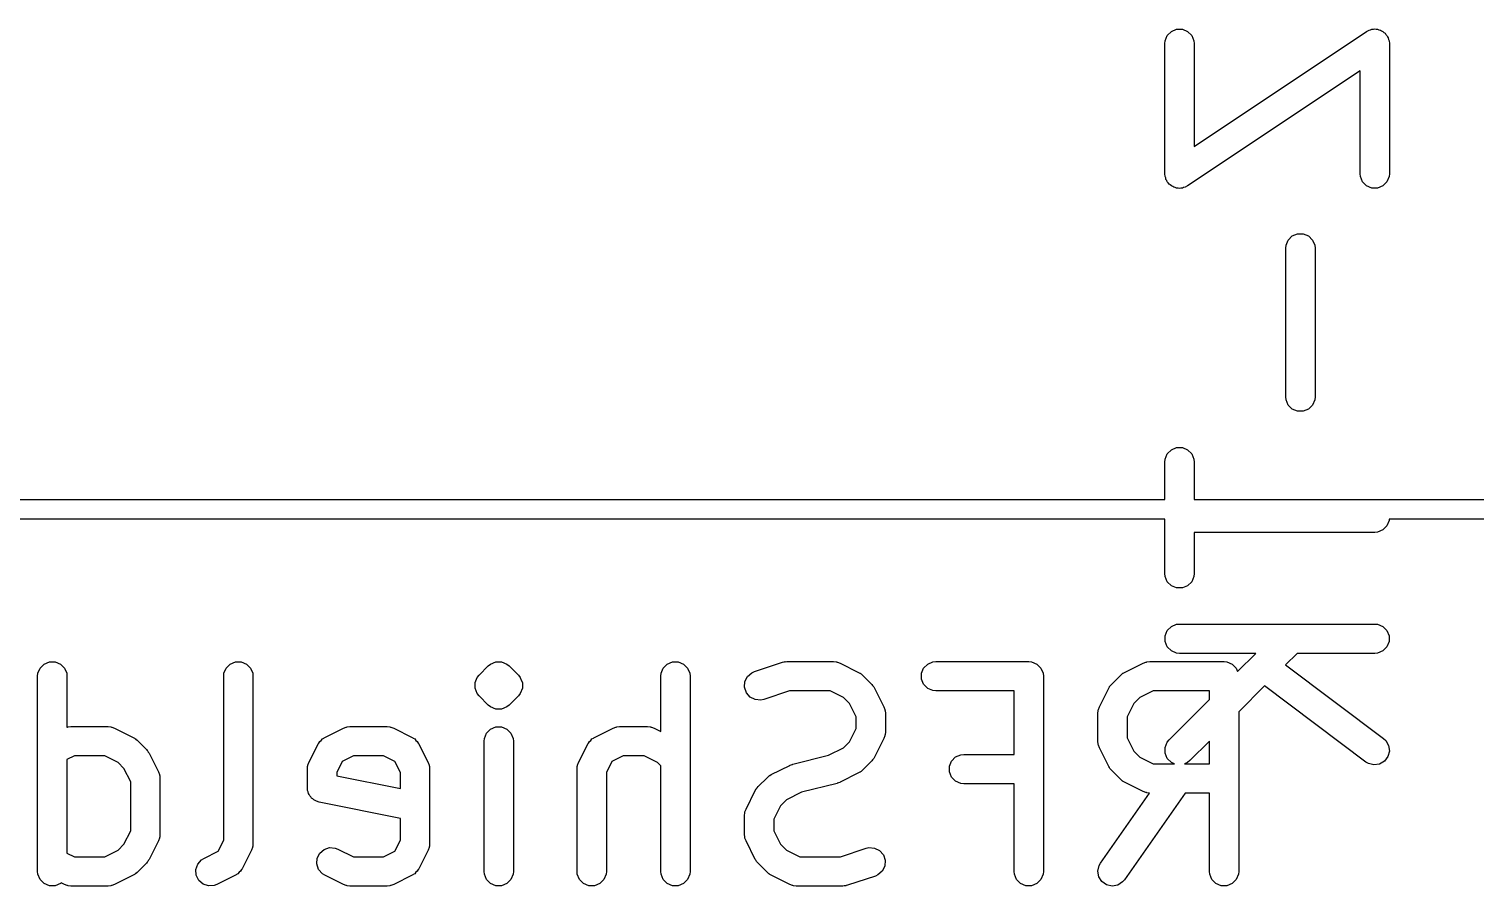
# Model space of a CAD drawing. Header units: inches. Extents: x -1.72 to 1.71, y -2.13 to 2.13.
# Drawn here: x -0.8171 to -0.5255, y 0.6563 to 0.8291 of the extents above; entities that cross this region are included whole.
import ezdxf

# ---------------------------------------------------------------- set-up
doc = ezdxf.new("R2010")
doc.units = ezdxf.units.IN
doc.header["$MEASUREMENT"] = 0
doc.layers.add('BLACK', color=250, linetype='CONTINUOUS')

msp = doc.modelspace()

# ---------------------------------------------------------------- linework, layer by layer
at = {"layer": 'BLACK', "linetype": 'CONTINUOUS'}
for p, q in [((-0.58756, 0.82781), (-0.58675, 0.82862)), ((-0.58675, 0.82862), (-0.58569, 0.82906)), ((-0.58569, 0.82906), (-0.58453, 0.82906)), ((-0.58453, 0.82906), (-0.58347, 0.82862)), ((-0.58347, 0.82862), (-0.58265, 0.82781)), ((-0.58216, 0.80544), (-0.54738, 0.82862)), ((-0.54738, 0.82862), (-0.54687, 0.8289)), ((-0.54687, 0.8289), (-0.54658, 0.82895)), ((-0.54658, 0.82895), (-0.54632, 0.82906)), ((-0.54632, 0.82906), (-0.54602, 0.82906)), ((-0.54602, 0.82906), (-0.54574, 0.82912)), ((-0.54574, 0.82912), (-0.54545, 0.82906)), ((-0.54545, 0.82906), (-0.54516, 0.82906)), ((-0.54516, 0.82906), (-0.54489, 0.82895)), ((-0.54489, 0.82895), (-0.54461, 0.82889)), ((-0.54461, 0.82889), (-0.54437, 0.82873)), ((-0.54437, 0.82873), (-0.5441, 0.82862)), ((-0.5441, 0.82862), (-0.54389, 0.82842)), ((-0.54389, 0.82842), (-0.54365, 0.82825)), ((-0.54365, 0.82825), (-0.54349, 0.82801)), ((-0.54349, 0.82801), (-0.54328, 0.82781)), ((-0.58806, 0.82617), (-0.58801, 0.82674)), ((-0.58806, 0.79992), (-0.58806, 0.82617)), ((-0.58801, 0.82674), (-0.58756, 0.82781)), ((-0.58265, 0.82781), (-0.58221, 0.82674)), ((-0.58221, 0.82674), (-0.58216, 0.82617)), ((-0.58216, 0.82617), (-0.58216, 0.80544)), ((-0.54328, 0.82781), (-0.54317, 0.82754)), ((-0.54317, 0.82754), (-0.54301, 0.82729)), ((-0.54301, 0.82729), (-0.54295, 0.82701)), ((-0.54295, 0.82701), (-0.54284, 0.82674)), ((-0.54284, 0.82674), (-0.54279, 0.82617)), ((-0.54279, 0.82617), (-0.54279, 0.79992)), ((-0.54869, 0.82065), (-0.58347, 0.79746)), ((-0.54869, 0.79992), (-0.54869, 0.82065)), ((-0.58801, 0.79934), (-0.58806, 0.79992)), ((-0.58789, 0.79908), (-0.58801, 0.79934)), ((-0.58784, 0.79879), (-0.58789, 0.79908)), ((-0.54864, 0.79934), (-0.54869, 0.79992)), ((-0.54819, 0.79828), (-0.54864, 0.79934)), ((-0.54284, 0.79934), (-0.54328, 0.79828)), ((-0.54279, 0.79992), (-0.54284, 0.79934)), ((-0.58768, 0.79855), (-0.58784, 0.79879)), ((-0.58756, 0.79828), (-0.58768, 0.79855)), ((-0.58736, 0.79808), (-0.58756, 0.79828)), ((-0.5872, 0.79784), (-0.58736, 0.79808)), ((-0.58696, 0.79767), (-0.5872, 0.79784)), ((-0.58675, 0.79747), (-0.58696, 0.79767)), ((-0.58648, 0.79736), (-0.58675, 0.79747)), ((-0.58624, 0.79719), (-0.58648, 0.79736)), ((-0.58596, 0.79714), (-0.58624, 0.79719)), ((-0.58569, 0.79702), (-0.58596, 0.79714)), ((-0.5854, 0.79702), (-0.58569, 0.79702)), ((-0.58511, 0.79697), (-0.5854, 0.79702)), ((-0.58483, 0.79702), (-0.58511, 0.79697)), ((-0.58453, 0.79702), (-0.58483, 0.79702)), ((-0.58427, 0.79714), (-0.58453, 0.79702)), ((-0.58398, 0.79719), (-0.58427, 0.79714)), ((-0.58347, 0.79746), (-0.58398, 0.79719)), ((-0.54738, 0.79747), (-0.54819, 0.79828)), ((-0.54632, 0.79702), (-0.54738, 0.79747)), ((-0.54516, 0.79702), (-0.54632, 0.79702)), ((-0.5441, 0.79747), (-0.54516, 0.79702)), ((-0.54328, 0.79828), (-0.5441, 0.79747)), ((-0.56319, 0.78656), (-0.56238, 0.78738)), ((-0.56238, 0.78738), (-0.56131, 0.78782)), ((-0.56131, 0.78782), (-0.56016, 0.78782)), ((-0.56016, 0.78782), (-0.5591, 0.78738)), ((-0.5591, 0.78738), (-0.55828, 0.78656)), ((-0.56369, 0.78492), (-0.56363, 0.7855)), ((-0.56369, 0.75493), (-0.56369, 0.78492)), ((-0.56363, 0.7855), (-0.56319, 0.78656)), ((-0.55828, 0.78656), (-0.55784, 0.7855)), ((-0.55784, 0.7855), (-0.55778, 0.78492)), ((-0.55778, 0.78492), (-0.55778, 0.75493)), ((-0.56363, 0.75435), (-0.56369, 0.75493)), ((-0.56319, 0.75329), (-0.56363, 0.75435)), ((-0.56238, 0.75247), (-0.56319, 0.75329)), ((-0.56131, 0.75203), (-0.56238, 0.75247)), ((-0.5591, 0.75247), (-0.56016, 0.75203)), ((-0.55828, 0.75329), (-0.5591, 0.75247)), ((-0.55784, 0.75435), (-0.55828, 0.75329)), ((-0.55778, 0.75493), (-0.55784, 0.75435)), ((-0.56016, 0.75203), (-0.56131, 0.75203)), ((-0.58801, 0.74238), (-0.58756, 0.74344)), ((-0.58756, 0.74344), (-0.58675, 0.74426)), ((-0.58675, 0.74426), (-0.58569, 0.7447)), ((-0.58569, 0.7447), (-0.58453, 0.7447)), ((-0.58453, 0.7447), (-0.58347, 0.74426)), ((-0.58347, 0.74426), (-0.58265, 0.74344)), ((-0.58265, 0.74344), (-0.58221, 0.74238)), ((-0.58806, 0.7418), (-0.58801, 0.74238)), ((-0.58806, 0.73425), (-0.58806, 0.7418)), ((-0.58221, 0.74238), (-0.58216, 0.7418)), ((-0.58216, 0.7418), (-0.58216, 0.73425)), ((-1.48622, 0.73425), (-0.58806, 0.73425)), ((-0.58216, 0.73425), (-0.23031, 0.73425)), ((-0.58806, 0.73031), (-1.48819, 0.73031)), ((-0.58806, 0.71931), (-0.58806, 0.73031)), ((-0.54328, 0.72891), (-0.5441, 0.7281)), ((-0.54284, 0.72998), (-0.54328, 0.72891)), ((-0.22835, 0.73031), (-0.54284, 0.73031)), ((-0.54284, 0.73031), (-0.54284, 0.72998)), ((-0.54574, 0.7276), (-0.58216, 0.7276)), ((-0.58216, 0.7276), (-0.58216, 0.71931)), ((-0.54516, 0.72766), (-0.54574, 0.7276)), ((-0.5441, 0.7281), (-0.54516, 0.72766)), ((-0.58801, 0.71873), (-0.58806, 0.71931)), ((-0.58756, 0.71767), (-0.58801, 0.71873)), ((-0.58675, 0.71685), (-0.58756, 0.71767)), ((-0.58265, 0.71767), (-0.58347, 0.71685)), ((-0.58221, 0.71873), (-0.58265, 0.71767)), ((-0.58216, 0.71931), (-0.58221, 0.71873)), ((-0.58569, 0.71641), (-0.58675, 0.71685)), ((-0.58453, 0.71641), (-0.58569, 0.71641)), ((-0.58347, 0.71685), (-0.58453, 0.71641)), ((-0.58756, 0.70782), (-0.58675, 0.70864)), ((-0.58675, 0.70864), (-0.58569, 0.70908)), ((-0.58569, 0.70908), (-0.58511, 0.70914)), ((-0.58511, 0.70914), (-0.54574, 0.70914)), ((-0.54574, 0.70914), (-0.54516, 0.70908)), ((-0.54516, 0.70908), (-0.5441, 0.70864)), ((-0.5441, 0.70864), (-0.54328, 0.70782)), ((-0.58801, 0.70676), (-0.58756, 0.70782)), ((-0.58801, 0.70561), (-0.58801, 0.70676)), ((-0.58756, 0.70454), (-0.58801, 0.70561)), ((-0.54328, 0.70782), (-0.54284, 0.70676)), ((-0.54284, 0.70561), (-0.54328, 0.70454)), ((-0.54284, 0.70676), (-0.54284, 0.70561)), ((-0.58675, 0.70373), (-0.58756, 0.70454)), ((-0.58569, 0.70329), (-0.58675, 0.70373)), ((-0.58511, 0.70323), (-0.58569, 0.70329)), ((-0.56974, 0.70323), (-0.58511, 0.70323)), ((-0.57338, 0.69959), (-0.56974, 0.70323)), ((-0.56139, 0.70323), (-0.56374, 0.70088)), ((-0.54574, 0.70323), (-0.56139, 0.70323)), ((-0.54516, 0.70329), (-0.54574, 0.70323)), ((-0.5441, 0.70373), (-0.54516, 0.70329)), ((-0.54328, 0.70454), (-0.5441, 0.70373)), ((-0.81523, 0.69921), (-0.81479, 0.70027)), ((-0.81479, 0.70027), (-0.81398, 0.70108)), ((-0.81398, 0.70108), (-0.81291, 0.70153)), ((-0.81291, 0.70153), (-0.81176, 0.70153)), ((-0.81176, 0.70153), (-0.8107, 0.70108)), ((-0.8107, 0.70108), (-0.80988, 0.70027)), ((-0.80988, 0.70027), (-0.80944, 0.69921)), ((-0.77774, 0.69921), (-0.7773, 0.70027)), ((-0.7773, 0.70027), (-0.77648, 0.70108)), ((-0.77648, 0.70108), (-0.77542, 0.70153)), ((-0.77542, 0.70153), (-0.77426, 0.70153)), ((-0.77426, 0.70153), (-0.7732, 0.70108)), ((-0.7732, 0.70108), (-0.77239, 0.70027)), ((-0.77239, 0.70027), (-0.77194, 0.69921)), ((-0.72631, 0.69884), (-0.72444, 0.70072)), ((-0.72444, 0.70072), (-0.72399, 0.70108)), ((-0.72399, 0.70108), (-0.72292, 0.70153)), ((-0.72292, 0.70153), (-0.72177, 0.70153)), ((-0.72177, 0.70153), (-0.72177, 0.70153)), ((-0.72177, 0.70153), (-0.72071, 0.70108)), ((-0.72071, 0.70108), (-0.72026, 0.70072)), ((-0.72026, 0.70072), (-0.71838, 0.69884)), ((-0.68962, 0.69921), (-0.68918, 0.70027)), ((-0.68918, 0.70027), (-0.68837, 0.70108)), ((-0.68837, 0.70108), (-0.6873, 0.70153)), ((-0.6873, 0.70153), (-0.68615, 0.70153)), ((-0.68615, 0.70153), (-0.68509, 0.70108)), ((-0.68509, 0.70108), (-0.68427, 0.70027)), ((-0.68427, 0.70027), (-0.68383, 0.69921)), ((-0.67079, 0.69956), (-0.66516, 0.70143)), ((-0.66516, 0.70143), (-0.66488, 0.7015)), ((-0.66488, 0.7015), (-0.66481, 0.70153)), ((-0.66481, 0.70153), (-0.6647, 0.70154)), ((-0.6647, 0.70154), (-0.6646, 0.70156)), ((-0.6646, 0.70156), (-0.66452, 0.70155)), ((-0.66452, 0.70155), (-0.66423, 0.70158)), ((-0.66423, 0.70158), (-0.65486, 0.70158)), ((-0.65486, 0.70158), (-0.65428, 0.70153)), ((-0.65428, 0.70153), (-0.65418, 0.70148)), ((-0.65418, 0.70148), (-0.65408, 0.70148)), ((-0.65408, 0.70148), (-0.65354, 0.70127)), ((-0.65354, 0.70127), (-0.64979, 0.6994)), ((-0.63713, 0.69921), (-0.63669, 0.70027)), ((-0.63669, 0.70027), (-0.63587, 0.70108)), ((-0.63587, 0.70108), (-0.63481, 0.70153)), ((-0.63481, 0.70153), (-0.63423, 0.70158)), ((-0.63423, 0.70158), (-0.61549, 0.70158)), ((-0.61549, 0.70158), (-0.61491, 0.70153)), ((-0.61491, 0.70153), (-0.61385, 0.70108)), ((-0.61385, 0.70108), (-0.61303, 0.70027)), ((-0.61303, 0.70027), (-0.61259, 0.69921)), ((-0.59618, 0.6994), (-0.59243, 0.70127)), ((-0.59243, 0.70127), (-0.59189, 0.70148)), ((-0.59189, 0.70148), (-0.59179, 0.70148)), ((-0.59179, 0.70148), (-0.59169, 0.70153)), ((-0.59169, 0.70153), (-0.59111, 0.70158)), ((-0.59111, 0.70158), (-0.57612, 0.70158)), ((-0.57612, 0.70158), (-0.57554, 0.70153)), ((-0.57554, 0.70153), (-0.57448, 0.70108)), ((-0.57448, 0.70108), (-0.57366, 0.70027)), ((-0.57366, 0.70027), (-0.57338, 0.69959)), ((-0.56374, 0.70088), (-0.54397, 0.68605)), ((-0.81529, 0.69863), (-0.81523, 0.69921)), ((-0.81529, 0.65926), (-0.81529, 0.69863)), ((-0.80944, 0.69921), (-0.80938, 0.69863)), ((-0.80938, 0.69863), (-0.80938, 0.68835)), ((-0.77779, 0.69863), (-0.77774, 0.69921)), ((-0.77779, 0.66558), (-0.77779, 0.69863)), ((-0.77194, 0.69921), (-0.77189, 0.69863)), ((-0.77189, 0.69863), (-0.77189, 0.66488)), ((-0.72712, 0.69733), (-0.72668, 0.69839)), ((-0.72712, 0.69618), (-0.72712, 0.69733)), ((-0.72668, 0.69839), (-0.72631, 0.69884)), ((-0.71838, 0.69884), (-0.71802, 0.69839)), ((-0.71802, 0.69839), (-0.71779, 0.69785)), ((-0.71779, 0.69785), (-0.71758, 0.69733)), ((-0.71758, 0.69733), (-0.71758, 0.69618)), ((-0.68968, 0.69863), (-0.68962, 0.69921)), ((-0.68968, 0.68747), (-0.68968, 0.69863)), ((-0.68383, 0.69921), (-0.68377, 0.69863)), ((-0.68377, 0.69863), (-0.68377, 0.65926)), ((-0.67278, 0.69639), (-0.6727, 0.69753)), ((-0.6727, 0.69753), (-0.67219, 0.69856)), ((-0.67219, 0.69856), (-0.67132, 0.69932)), ((-0.67132, 0.69932), (-0.67079, 0.69956)), ((-0.64979, 0.6994), (-0.64954, 0.69924)), ((-0.64954, 0.69924), (-0.64947, 0.69921)), ((-0.64947, 0.69921), (-0.64938, 0.69914)), ((-0.64938, 0.69914), (-0.6493, 0.69909)), ((-0.6493, 0.69909), (-0.64924, 0.69903)), ((-0.64924, 0.69903), (-0.64902, 0.69884)), ((-0.64902, 0.69884), (-0.64714, 0.69697)), ((-0.64714, 0.69697), (-0.64696, 0.69674)), ((-0.63713, 0.69805), (-0.63713, 0.69921)), ((-0.63669, 0.69699), (-0.63713, 0.69805)), ((-0.63587, 0.69617), (-0.63669, 0.69699)), ((-0.61259, 0.69921), (-0.61253, 0.69863)), ((-0.61253, 0.69863), (-0.61253, 0.65926)), ((-0.59901, 0.69674), (-0.59883, 0.69697)), ((-0.59883, 0.69697), (-0.59695, 0.69884)), ((-0.59695, 0.69884), (-0.59672, 0.69903)), ((-0.59672, 0.69903), (-0.59667, 0.69909)), ((-0.59667, 0.69909), (-0.59658, 0.69914)), ((-0.59658, 0.69914), (-0.5965, 0.69921)), ((-0.5965, 0.69921), (-0.59643, 0.69924)), ((-0.59643, 0.69924), (-0.59618, 0.6994)), ((-0.72668, 0.69511), (-0.72712, 0.69618)), ((-0.72631, 0.69467), (-0.72668, 0.69511)), ((-0.72444, 0.69279), (-0.72631, 0.69467)), ((-0.71838, 0.69467), (-0.72026, 0.69279)), ((-0.71802, 0.69511), (-0.71838, 0.69467)), ((-0.71758, 0.69618), (-0.71802, 0.69511)), ((-0.67242, 0.69529), (-0.67278, 0.69639)), ((-0.67166, 0.69442), (-0.67242, 0.69529)), ((-0.67063, 0.69391), (-0.67166, 0.69442)), ((-0.66948, 0.69382), (-0.67063, 0.69391)), ((-0.66892, 0.69395), (-0.66948, 0.69382)), ((-0.66375, 0.69568), (-0.66892, 0.69395)), ((-0.65555, 0.69568), (-0.66375, 0.69568)), ((-0.65286, 0.69433), (-0.65555, 0.69568)), ((-0.65166, 0.69313), (-0.65286, 0.69433)), ((-0.64696, 0.69674), (-0.6469, 0.69669)), ((-0.6469, 0.69669), (-0.64684, 0.6966)), ((-0.64684, 0.6966), (-0.64678, 0.69652)), ((-0.64678, 0.69652), (-0.64675, 0.69645)), ((-0.64675, 0.69645), (-0.64659, 0.6962)), ((-0.64659, 0.6962), (-0.64472, 0.69245)), ((-0.63481, 0.69573), (-0.63587, 0.69617)), ((-0.63423, 0.69568), (-0.63481, 0.69573)), ((-0.61844, 0.69568), (-0.63423, 0.69568)), ((-0.61844, 0.68283), (-0.61844, 0.69568)), ((-0.60125, 0.69245), (-0.59938, 0.6962)), ((-0.59938, 0.6962), (-0.59922, 0.69645)), ((-0.59922, 0.69645), (-0.59919, 0.69652)), ((-0.59919, 0.69652), (-0.59913, 0.6966)), ((-0.59913, 0.6966), (-0.59907, 0.69669)), ((-0.59907, 0.69669), (-0.59901, 0.69674)), ((-0.59311, 0.69433), (-0.59431, 0.69313)), ((-0.59042, 0.69568), (-0.59311, 0.69433)), ((-0.57907, 0.69568), (-0.59042, 0.69568)), ((-0.5872, 0.68577), (-0.57907, 0.6939)), ((-0.57907, 0.6939), (-0.57907, 0.69568)), ((-0.56796, 0.69666), (-0.57316, 0.69146)), ((-0.54751, 0.68132), (-0.56796, 0.69666)), ((-0.72399, 0.69242), (-0.72444, 0.69279)), ((-0.72292, 0.69198), (-0.72399, 0.69242)), ((-0.72177, 0.69198), (-0.72292, 0.69198)), ((-0.72292, 0.69198), (-0.72292, 0.69198)), ((-0.72071, 0.69242), (-0.72177, 0.69198)), ((-0.72177, 0.69198), (-0.72177, 0.69198)), ((-0.72026, 0.69279), (-0.72071, 0.69242)), ((-0.65031, 0.69043), (-0.65166, 0.69313)), ((-0.64472, 0.69245), (-0.64451, 0.69191)), ((-0.64451, 0.69191), (-0.6445, 0.6918)), ((-0.6445, 0.6918), (-0.64446, 0.69171)), ((-0.64446, 0.69171), (-0.6444, 0.69113)), ((-0.6444, 0.69113), (-0.6444, 0.68738)), ((-0.60157, 0.69113), (-0.60151, 0.69171)), ((-0.60157, 0.68551), (-0.60157, 0.69113)), ((-0.60151, 0.69171), (-0.60147, 0.6918)), ((-0.60147, 0.6918), (-0.60146, 0.69191)), ((-0.60146, 0.69191), (-0.60125, 0.69245)), ((-0.59431, 0.69313), (-0.59566, 0.69043)), ((-0.57316, 0.69146), (-0.57316, 0.65926)), ((-0.80938, 0.68835), (-0.80937, 0.68835)), ((-0.80937, 0.68835), (-0.80926, 0.68836)), ((-0.80926, 0.68836), (-0.80916, 0.6884)), ((-0.80916, 0.6884), (-0.80859, 0.68846)), ((-0.80859, 0.68846), (-0.80109, 0.68846)), ((-0.80109, 0.68846), (-0.80051, 0.6884)), ((-0.80051, 0.6884), (-0.80041, 0.68836)), ((-0.80041, 0.68836), (-0.80031, 0.68835)), ((-0.80031, 0.68835), (-0.79977, 0.68815)), ((-0.79977, 0.68815), (-0.79602, 0.68627)), ((-0.75741, 0.68627), (-0.75366, 0.68815)), ((-0.75366, 0.68815), (-0.75312, 0.68835)), ((-0.75312, 0.68835), (-0.75302, 0.68836)), ((-0.75302, 0.68836), (-0.75292, 0.6884)), ((-0.75292, 0.6884), (-0.75234, 0.68846)), ((-0.75234, 0.68846), (-0.74484, 0.68846)), ((-0.74484, 0.68846), (-0.74427, 0.6884)), ((-0.74427, 0.6884), (-0.74417, 0.68836)), ((-0.74417, 0.68836), (-0.74406, 0.68835)), ((-0.74406, 0.68835), (-0.74352, 0.68815)), ((-0.74352, 0.68815), (-0.73977, 0.68627)), ((-0.72399, 0.68796), (-0.72292, 0.6884)), ((-0.72292, 0.6884), (-0.72177, 0.6884)), ((-0.72177, 0.6884), (-0.72071, 0.68796)), ((-0.70305, 0.68627), (-0.6993, 0.68815)), ((-0.6993, 0.68815), (-0.69876, 0.68835)), ((-0.69876, 0.68835), (-0.69865, 0.68836)), ((-0.69865, 0.68836), (-0.69855, 0.6884)), ((-0.69855, 0.6884), (-0.69798, 0.68846)), ((-0.69798, 0.68846), (-0.69235, 0.68846)), ((-0.69235, 0.68846), (-0.69177, 0.6884)), ((-0.69177, 0.6884), (-0.69168, 0.68836)), ((-0.69168, 0.68836), (-0.69157, 0.68835)), ((-0.69157, 0.68835), (-0.69103, 0.68815)), ((-0.69103, 0.68815), (-0.68968, 0.68747)), ((-0.65166, 0.68538), (-0.65031, 0.68808)), ((-0.65031, 0.68808), (-0.65031, 0.69043)), ((-0.59566, 0.69043), (-0.59566, 0.6862)), ((-0.79602, 0.68627), (-0.79577, 0.68612)), ((-0.79577, 0.68612), (-0.7957, 0.68609)), ((-0.7957, 0.68609), (-0.79562, 0.68602)), ((-0.79562, 0.68602), (-0.79553, 0.68596)), ((-0.79553, 0.68596), (-0.79548, 0.6859)), ((-0.79548, 0.6859), (-0.79525, 0.68572)), ((-0.79525, 0.68572), (-0.79338, 0.68384)), ((-0.75866, 0.68509), (-0.75861, 0.68515)), ((-0.75861, 0.68515), (-0.75843, 0.68544)), ((-0.75843, 0.68544), (-0.75815, 0.68568)), ((-0.75815, 0.68568), (-0.7579, 0.68596)), ((-0.7579, 0.68596), (-0.75761, 0.68615)), ((-0.75761, 0.68615), (-0.75756, 0.6862)), ((-0.75756, 0.6862), (-0.75751, 0.68621)), ((-0.75751, 0.68621), (-0.75741, 0.68627)), ((-0.73977, 0.68627), (-0.73968, 0.68621)), ((-0.73968, 0.68621), (-0.73963, 0.6862)), ((-0.73963, 0.6862), (-0.73958, 0.68615)), ((-0.73958, 0.68615), (-0.73928, 0.68596)), ((-0.73928, 0.68596), (-0.73904, 0.68568)), ((-0.73904, 0.68568), (-0.73876, 0.68544)), ((-0.73876, 0.68544), (-0.73858, 0.68515)), ((-0.73858, 0.68515), (-0.73853, 0.68509)), ((-0.7253, 0.68551), (-0.72524, 0.68608)), ((-0.7253, 0.65926), (-0.7253, 0.68551)), ((-0.72524, 0.68608), (-0.7248, 0.68715)), ((-0.7248, 0.68715), (-0.72399, 0.68796)), ((-0.72071, 0.68796), (-0.71989, 0.68715)), ((-0.71989, 0.68715), (-0.71945, 0.68608)), ((-0.71945, 0.68608), (-0.71939, 0.68551)), ((-0.71939, 0.68551), (-0.71939, 0.65926)), ((-0.70429, 0.68509), (-0.70424, 0.68515)), ((-0.70424, 0.68515), (-0.70406, 0.68544)), ((-0.70406, 0.68544), (-0.70378, 0.68568)), ((-0.70378, 0.68568), (-0.70354, 0.68596)), ((-0.70354, 0.68596), (-0.70324, 0.68615)), ((-0.70324, 0.68615), (-0.70319, 0.6862)), ((-0.70319, 0.6862), (-0.70314, 0.68621)), ((-0.70314, 0.68621), (-0.70305, 0.68627)), ((-0.65286, 0.68418), (-0.65166, 0.68538)), ((-0.64472, 0.68606), (-0.64659, 0.68231)), ((-0.64451, 0.6866), (-0.64472, 0.68606)), ((-0.6445, 0.68671), (-0.64451, 0.6866)), ((-0.64446, 0.6868), (-0.6445, 0.68671)), ((-0.6444, 0.68738), (-0.64446, 0.6868)), ((-0.60151, 0.68493), (-0.60157, 0.68551)), ((-0.59566, 0.6862), (-0.59431, 0.68351)), ((-0.58801, 0.68426), (-0.58756, 0.68533)), ((-0.58756, 0.68533), (-0.5872, 0.68577)), ((-0.57907, 0.68555), (-0.58302, 0.6816)), ((-0.57907, 0.68096), (-0.57907, 0.68555)), ((-0.54397, 0.68605), (-0.54354, 0.68566)), ((-0.54354, 0.68566), (-0.54295, 0.68467)), ((-0.80789, 0.68255), (-0.80938, 0.68181)), ((-0.80178, 0.68255), (-0.80789, 0.68255)), ((-0.79909, 0.6812), (-0.80178, 0.68255)), ((-0.79338, 0.68384), (-0.79319, 0.68362)), ((-0.79319, 0.68362), (-0.79313, 0.68357)), ((-0.79313, 0.68357), (-0.79307, 0.68348)), ((-0.79307, 0.68348), (-0.79301, 0.6834)), ((-0.79301, 0.6834), (-0.79298, 0.68332)), ((-0.79298, 0.68332), (-0.79282, 0.68308)), ((-0.79282, 0.68308), (-0.79095, 0.67933)), ((-0.76061, 0.6812), (-0.75873, 0.68495)), ((-0.75873, 0.68495), (-0.75867, 0.68505)), ((-0.75867, 0.68505), (-0.75866, 0.68509)), ((-0.75165, 0.68255), (-0.75389, 0.68143)), ((-0.74554, 0.68255), (-0.75165, 0.68255)), ((-0.7433, 0.68143), (-0.74554, 0.68255)), ((-0.73853, 0.68509), (-0.73851, 0.68505)), ((-0.73851, 0.68505), (-0.73845, 0.68495)), ((-0.73845, 0.68495), (-0.73658, 0.6812)), ((-0.70624, 0.6812), (-0.70437, 0.68495)), ((-0.70437, 0.68495), (-0.70431, 0.68505)), ((-0.70431, 0.68505), (-0.70429, 0.68509)), ((-0.69728, 0.68255), (-0.69952, 0.68143)), ((-0.69305, 0.68255), (-0.69728, 0.68255)), ((-0.69035, 0.6812), (-0.69305, 0.68255)), ((-0.66307, 0.68087), (-0.65589, 0.68267)), ((-0.65589, 0.68267), (-0.65286, 0.68418)), ((-0.64659, 0.68231), (-0.64675, 0.68206)), ((-0.63106, 0.68152), (-0.63025, 0.68234)), ((-0.63025, 0.68234), (-0.62918, 0.68278)), ((-0.62918, 0.68278), (-0.62861, 0.68283)), ((-0.62861, 0.68283), (-0.61844, 0.68283)), ((-0.60147, 0.68483), (-0.60151, 0.68493)), ((-0.60146, 0.68473), (-0.60147, 0.68483)), ((-0.60125, 0.68419), (-0.60146, 0.68473)), ((-0.59938, 0.68044), (-0.60125, 0.68419)), ((-0.59431, 0.68351), (-0.59311, 0.68231)), ((-0.59311, 0.68231), (-0.59042, 0.68096)), ((-0.58801, 0.68311), (-0.58801, 0.68426)), ((-0.58756, 0.68204), (-0.58801, 0.68311)), ((-0.54308, 0.68241), (-0.54377, 0.68149)), ((-0.54279, 0.68352), (-0.54308, 0.68241)), ((-0.54295, 0.68467), (-0.54279, 0.68352)), ((-0.80938, 0.68181), (-0.80938, 0.66296)), ((-0.79789, 0.68001), (-0.79909, 0.6812)), ((-0.79654, 0.67731), (-0.79789, 0.68001)), ((-0.79095, 0.67933), (-0.79074, 0.67879)), ((-0.76092, 0.67988), (-0.76086, 0.68046)), ((-0.76092, 0.67613), (-0.76092, 0.67988)), ((-0.76086, 0.68046), (-0.76082, 0.68056)), ((-0.76082, 0.68066), (-0.76061, 0.6812)), ((-0.76082, 0.68056), (-0.76082, 0.68066)), ((-0.75389, 0.68143), (-0.75501, 0.67918)), ((-0.74217, 0.67918), (-0.7433, 0.68143)), ((-0.73658, 0.6812), (-0.73637, 0.68066)), ((-0.73637, 0.68066), (-0.73636, 0.68056)), ((-0.73636, 0.68056), (-0.73632, 0.68046)), ((-0.73632, 0.68046), (-0.73627, 0.67988)), ((-0.73627, 0.67988), (-0.73627, 0.66488)), ((-0.70655, 0.67988), (-0.7065, 0.68046)), ((-0.70655, 0.65926), (-0.70655, 0.67988)), ((-0.7065, 0.68046), (-0.70645, 0.68056)), ((-0.70645, 0.68066), (-0.70624, 0.6812)), ((-0.70645, 0.68056), (-0.70645, 0.68066)), ((-0.69952, 0.68143), (-0.70065, 0.67918)), ((-0.68968, 0.68053), (-0.69035, 0.6812)), ((-0.68968, 0.65926), (-0.68968, 0.68053)), ((-0.66742, 0.67877), (-0.66368, 0.68065)), ((-0.66368, 0.68065), (-0.66363, 0.68066)), ((-0.66363, 0.68066), (-0.66362, 0.68068)), ((-0.66362, 0.68068), (-0.66337, 0.68076)), ((-0.66337, 0.68076), (-0.66313, 0.68085)), ((-0.66313, 0.68085), (-0.66311, 0.68086)), ((-0.66311, 0.68086), (-0.66307, 0.68087)), ((-0.64954, 0.67927), (-0.64979, 0.67912)), ((-0.64947, 0.6793), (-0.64954, 0.67927)), ((-0.64938, 0.67937), (-0.64947, 0.6793)), ((-0.6493, 0.67942), (-0.64938, 0.67937)), ((-0.64924, 0.67948), (-0.6493, 0.67942)), ((-0.64902, 0.67967), (-0.64924, 0.67948)), ((-0.64714, 0.68154), (-0.64902, 0.67967)), ((-0.64696, 0.68177), (-0.64714, 0.68154)), ((-0.6469, 0.68182), (-0.64696, 0.68177)), ((-0.64684, 0.68191), (-0.6469, 0.68182)), ((-0.64678, 0.68199), (-0.64684, 0.68191)), ((-0.64675, 0.68206), (-0.64678, 0.68199)), ((-0.6315, 0.68046), (-0.63106, 0.68152)), ((-0.6315, 0.67931), (-0.6315, 0.68046)), ((-0.63106, 0.67824), (-0.6315, 0.67931)), ((-0.59922, 0.68019), (-0.59938, 0.68044)), ((-0.59919, 0.68012), (-0.59922, 0.68019)), ((-0.59913, 0.68003), (-0.59919, 0.68012)), ((-0.59907, 0.67995), (-0.59913, 0.68003)), ((-0.59901, 0.67989), (-0.59907, 0.67995)), ((-0.59883, 0.67967), (-0.59901, 0.67989)), ((-0.59695, 0.67779), (-0.59883, 0.67967)), ((-0.59042, 0.68096), (-0.5861, 0.68096)), ((-0.58675, 0.68123), (-0.58756, 0.68204)), ((-0.5861, 0.68096), (-0.58675, 0.68123)), ((-0.58347, 0.68123), (-0.58412, 0.68096)), ((-0.58412, 0.68096), (-0.57907, 0.68096)), ((-0.58302, 0.6816), (-0.58347, 0.68123)), ((-0.54702, 0.68102), (-0.54751, 0.68132)), ((-0.5459, 0.68074), (-0.54702, 0.68102)), ((-0.54476, 0.6809), (-0.5459, 0.68074)), ((-0.54377, 0.68149), (-0.54476, 0.6809)), ((-0.79654, 0.66746), (-0.79654, 0.67731)), ((-0.79074, 0.67879), (-0.79073, 0.67868)), ((-0.79073, 0.67868), (-0.79069, 0.67858)), ((-0.79069, 0.67858), (-0.79064, 0.67801)), ((-0.79064, 0.67801), (-0.79064, 0.66676)), ((-0.75501, 0.67918), (-0.75501, 0.67855)), ((-0.75501, 0.67855), (-0.74217, 0.67598)), ((-0.74217, 0.67598), (-0.74217, 0.67918)), ((-0.70065, 0.67918), (-0.70065, 0.65926)), ((-0.67007, 0.67635), (-0.66819, 0.67822)), ((-0.66819, 0.67822), (-0.66797, 0.67841)), ((-0.66797, 0.67841), (-0.66791, 0.67846)), ((-0.66791, 0.67846), (-0.66783, 0.67852)), ((-0.66783, 0.67852), (-0.66774, 0.67859)), ((-0.66774, 0.67859), (-0.66767, 0.67862)), ((-0.66767, 0.67862), (-0.66742, 0.67877)), ((-0.65414, 0.67702), (-0.66132, 0.67522)), ((-0.6541, 0.67703), (-0.65414, 0.67702)), ((-0.65408, 0.67703), (-0.6541, 0.67703)), ((-0.65384, 0.67713), (-0.65408, 0.67703)), ((-0.65359, 0.67721), (-0.65384, 0.67713)), ((-0.65358, 0.67722), (-0.65359, 0.67721)), ((-0.65354, 0.67724), (-0.65358, 0.67722)), ((-0.64979, 0.67912), (-0.65354, 0.67724)), ((-0.63025, 0.67743), (-0.63106, 0.67824)), ((-0.62918, 0.67699), (-0.63025, 0.67743)), ((-0.62861, 0.67693), (-0.62918, 0.67699)), ((-0.61844, 0.67693), (-0.62861, 0.67693)), ((-0.61844, 0.65926), (-0.61844, 0.67693)), ((-0.59672, 0.67761), (-0.59695, 0.67779)), ((-0.59667, 0.67755), (-0.59672, 0.67761)), ((-0.59658, 0.67749), (-0.59667, 0.67755)), ((-0.5965, 0.67743), (-0.59658, 0.67749)), ((-0.59643, 0.6774), (-0.5965, 0.67743)), ((-0.59618, 0.67724), (-0.59643, 0.6774)), ((-0.59243, 0.67537), (-0.59618, 0.67724)), ((-0.76086, 0.67556), (-0.76092, 0.67613)), ((-0.76075, 0.67529), (-0.76086, 0.67556)), ((-0.7607, 0.675), (-0.76075, 0.67529)), ((-0.76053, 0.67476), (-0.7607, 0.675)), ((-0.76042, 0.67449), (-0.76053, 0.67476)), ((-0.76022, 0.67429), (-0.76042, 0.67449)), ((-0.76006, 0.67405), (-0.76022, 0.67429)), ((-0.75981, 0.67388), (-0.76006, 0.67405)), ((-0.75961, 0.67368), (-0.75981, 0.67388)), ((-0.75934, 0.67357), (-0.75961, 0.67368)), ((-0.7591, 0.67341), (-0.75934, 0.67357)), ((-0.67249, 0.67183), (-0.67062, 0.67558)), ((-0.67062, 0.67558), (-0.67046, 0.67583)), ((-0.67046, 0.67583), (-0.67043, 0.6759)), ((-0.67043, 0.6759), (-0.67037, 0.67598)), ((-0.67037, 0.67598), (-0.67031, 0.67607)), ((-0.67031, 0.67607), (-0.67025, 0.67612)), ((-0.67025, 0.67612), (-0.67007, 0.67635)), ((-0.66436, 0.67371), (-0.66555, 0.67251)), ((-0.66132, 0.67522), (-0.66436, 0.67371)), ((-0.60103, 0.66095), (-0.59116, 0.67506)), ((-0.58395, 0.67505), (-0.59619, 0.65757)), ((-0.59189, 0.67516), (-0.59243, 0.67537)), ((-0.59179, 0.67515), (-0.59189, 0.67516)), ((-0.59169, 0.67511), (-0.59179, 0.67515)), ((-0.59116, 0.67506), (-0.59169, 0.67511)), ((-0.57907, 0.67505), (-0.58395, 0.67505)), ((-0.57907, 0.65926), (-0.57907, 0.67505)), ((-0.75855, 0.67324), (-0.7591, 0.67341)), ((-0.74217, 0.66996), (-0.75855, 0.67324)), ((-0.67281, 0.67051), (-0.67275, 0.67108)), ((-0.67275, 0.67108), (-0.67271, 0.67118)), ((-0.67271, 0.67118), (-0.6727, 0.67129)), ((-0.6727, 0.67129), (-0.67249, 0.67183)), ((-0.66555, 0.67251), (-0.6669, 0.66981)), ((-0.74217, 0.66558), (-0.74217, 0.66996)), ((-0.67281, 0.66676), (-0.67281, 0.67051)), ((-0.6669, 0.66981), (-0.6669, 0.66746)), ((-0.79909, 0.66356), (-0.79789, 0.66476)), ((-0.79789, 0.66476), (-0.79654, 0.66746)), ((-0.79095, 0.66544), (-0.79282, 0.66169)), ((-0.79074, 0.66598), (-0.79095, 0.66544)), ((-0.79073, 0.66608), (-0.79074, 0.66598)), ((-0.79069, 0.66618), (-0.79073, 0.66608)), ((-0.79064, 0.66676), (-0.79069, 0.66618)), ((-0.77892, 0.66333), (-0.77779, 0.66558)), ((-0.77189, 0.66488), (-0.77194, 0.66431)), ((-0.7433, 0.66333), (-0.74217, 0.66558)), ((-0.73627, 0.66488), (-0.73632, 0.66431)), ((-0.67275, 0.66618), (-0.67281, 0.66676)), ((-0.67271, 0.66608), (-0.67275, 0.66618)), ((-0.6727, 0.66598), (-0.67271, 0.66608)), ((-0.67249, 0.66544), (-0.6727, 0.66598)), ((-0.67062, 0.66169), (-0.67249, 0.66544)), ((-0.6669, 0.66746), (-0.66555, 0.66476)), ((-0.66555, 0.66476), (-0.66436, 0.66356)), ((-0.80938, 0.66296), (-0.80789, 0.66221)), ((-0.80789, 0.66221), (-0.80178, 0.66221)), ((-0.80178, 0.66221), (-0.79909, 0.66356)), ((-0.78228, 0.66159), (-0.78179, 0.6619)), ((-0.78179, 0.6619), (-0.77892, 0.66333)), ((-0.7722, 0.66356), (-0.77407, 0.65981)), ((-0.77199, 0.6641), (-0.7722, 0.66356)), ((-0.77194, 0.66431), (-0.77199, 0.66421)), ((-0.77199, 0.66421), (-0.77199, 0.6641)), ((-0.75902, 0.66076), (-0.75894, 0.66191)), ((-0.75894, 0.66191), (-0.75843, 0.66294)), ((-0.75843, 0.66294), (-0.75756, 0.6637)), ((-0.75756, 0.6637), (-0.75646, 0.66406)), ((-0.75646, 0.66406), (-0.75531, 0.66398)), ((-0.75531, 0.66398), (-0.75477, 0.66377)), ((-0.75477, 0.66377), (-0.75165, 0.66221)), ((-0.75165, 0.66221), (-0.74554, 0.66221)), ((-0.74554, 0.66221), (-0.7433, 0.66333)), ((-0.73658, 0.66356), (-0.73845, 0.65981)), ((-0.73637, 0.6641), (-0.73658, 0.66356)), ((-0.73636, 0.66421), (-0.73637, 0.6641)), ((-0.73632, 0.66431), (-0.73636, 0.66421)), ((-0.66436, 0.66356), (-0.66166, 0.66221)), ((-0.66166, 0.66221), (-0.65346, 0.66221)), ((-0.65346, 0.66221), (-0.64829, 0.66394)), ((-0.64829, 0.66394), (-0.64773, 0.66406)), ((-0.64773, 0.66406), (-0.64658, 0.66398)), ((-0.64658, 0.66398), (-0.64555, 0.66347)), ((-0.64555, 0.66347), (-0.64479, 0.6626)), ((-0.64479, 0.6626), (-0.64443, 0.6615)), ((-0.81523, 0.65868), (-0.81529, 0.65926)), ((-0.79525, 0.65905), (-0.79548, 0.65886)), ((-0.79338, 0.66092), (-0.79525, 0.65905)), ((-0.79319, 0.66115), (-0.79338, 0.66092)), ((-0.79313, 0.6612), (-0.79319, 0.66115)), ((-0.79307, 0.66129), (-0.79313, 0.6612)), ((-0.79301, 0.66137), (-0.79307, 0.66129)), ((-0.79298, 0.66144), (-0.79301, 0.66137)), ((-0.79282, 0.66169), (-0.79298, 0.66144)), ((-0.78339, 0.65963), (-0.78303, 0.66072)), ((-0.78331, 0.65848), (-0.78339, 0.65963)), ((-0.78303, 0.66072), (-0.78228, 0.66159)), ((-0.77466, 0.65908), (-0.77491, 0.6588)), ((-0.77438, 0.65932), (-0.77466, 0.65908)), ((-0.7742, 0.65962), (-0.77438, 0.65932)), ((-0.77415, 0.65967), (-0.7742, 0.65962)), ((-0.77414, 0.65972), (-0.77415, 0.65967)), ((-0.77407, 0.65981), (-0.77414, 0.65972)), ((-0.75866, 0.65967), (-0.75902, 0.66076)), ((-0.7579, 0.6588), (-0.75866, 0.65967)), ((-0.73904, 0.65908), (-0.73928, 0.6588)), ((-0.73876, 0.65932), (-0.73904, 0.65908)), ((-0.73858, 0.65962), (-0.73876, 0.65932)), ((-0.73853, 0.65967), (-0.73858, 0.65962)), ((-0.73851, 0.65972), (-0.73853, 0.65967)), ((-0.73845, 0.65981), (-0.73851, 0.65972)), ((-0.72524, 0.65868), (-0.7253, 0.65926)), ((-0.71939, 0.65926), (-0.71945, 0.65868)), ((-0.7065, 0.65868), (-0.70655, 0.65926)), ((-0.70065, 0.65926), (-0.7007, 0.65868)), ((-0.68962, 0.65868), (-0.68968, 0.65926)), ((-0.68377, 0.65926), (-0.68383, 0.65868)), ((-0.67046, 0.66144), (-0.67062, 0.66169)), ((-0.67043, 0.66137), (-0.67046, 0.66144)), ((-0.67037, 0.66129), (-0.67043, 0.66137)), ((-0.67031, 0.6612), (-0.67037, 0.66129)), ((-0.67025, 0.66115), (-0.67031, 0.6612)), ((-0.67007, 0.66092), (-0.67025, 0.66115)), ((-0.66819, 0.65905), (-0.67007, 0.66092)), ((-0.66797, 0.65886), (-0.66819, 0.65905)), ((-0.64502, 0.65932), (-0.64589, 0.65857)), ((-0.64451, 0.66035), (-0.64502, 0.65932)), ((-0.64443, 0.6615), (-0.64451, 0.66035)), ((-0.61838, 0.65868), (-0.61844, 0.65926)), ((-0.61253, 0.65926), (-0.61259, 0.65868)), ((-0.60156, 0.65932), (-0.60132, 0.66045)), ((-0.60136, 0.65819), (-0.60156, 0.65932)), ((-0.60132, 0.66045), (-0.60103, 0.66095)), ((-0.57901, 0.65868), (-0.57907, 0.65926)), ((-0.57316, 0.65926), (-0.57322, 0.65868)), ((-0.81479, 0.65762), (-0.81523, 0.65868)), ((-0.81398, 0.6568), (-0.81479, 0.65762)), ((-0.81291, 0.65636), (-0.81398, 0.6568)), ((-0.81176, 0.65636), (-0.81291, 0.65636)), ((-0.8107, 0.6568), (-0.81176, 0.65636)), ((-0.81056, 0.65694), (-0.8107, 0.6568)), ((-0.80991, 0.65662), (-0.81056, 0.65694)), ((-0.80937, 0.65641), (-0.80991, 0.65662)), ((-0.80926, 0.6564), (-0.80937, 0.65641)), ((-0.80916, 0.65636), (-0.80926, 0.6564)), ((-0.80859, 0.65631), (-0.80916, 0.65636)), ((-0.80109, 0.65631), (-0.80859, 0.65631)), ((-0.80051, 0.65636), (-0.80109, 0.65631)), ((-0.80041, 0.6564), (-0.80051, 0.65636)), ((-0.80031, 0.65641), (-0.80041, 0.6564)), ((-0.79977, 0.65662), (-0.80031, 0.65641)), ((-0.79602, 0.65849), (-0.79977, 0.65662)), ((-0.79577, 0.65865), (-0.79602, 0.65849)), ((-0.7957, 0.65868), (-0.79577, 0.65865)), ((-0.79562, 0.65875), (-0.7957, 0.65868)), ((-0.79553, 0.6588), (-0.79562, 0.65875)), ((-0.79548, 0.65886), (-0.79553, 0.6588)), ((-0.7828, 0.65745), (-0.78331, 0.65848)), ((-0.78193, 0.65669), (-0.7828, 0.65745)), ((-0.78083, 0.65633), (-0.78193, 0.65669)), ((-0.77969, 0.65641), (-0.78083, 0.65633)), ((-0.77914, 0.65662), (-0.77969, 0.65641)), ((-0.77539, 0.65849), (-0.77914, 0.65662)), ((-0.7753, 0.65855), (-0.77539, 0.65849)), ((-0.77525, 0.65857), (-0.7753, 0.65855)), ((-0.7752, 0.65862), (-0.77525, 0.65857)), ((-0.77491, 0.6588), (-0.7752, 0.65862)), ((-0.75741, 0.65849), (-0.7579, 0.6588)), ((-0.75366, 0.65662), (-0.75741, 0.65849)), ((-0.75312, 0.65641), (-0.75366, 0.65662)), ((-0.75302, 0.6564), (-0.75312, 0.65641)), ((-0.75292, 0.65636), (-0.75302, 0.6564)), ((-0.75234, 0.65631), (-0.75292, 0.65636)), ((-0.74484, 0.65631), (-0.75234, 0.65631)), ((-0.74427, 0.65636), (-0.74484, 0.65631)), ((-0.74417, 0.6564), (-0.74427, 0.65636)), ((-0.74406, 0.65641), (-0.74417, 0.6564)), ((-0.74352, 0.65662), (-0.74406, 0.65641)), ((-0.73977, 0.65849), (-0.74352, 0.65662)), ((-0.73968, 0.65855), (-0.73977, 0.65849)), ((-0.73963, 0.65857), (-0.73968, 0.65855)), ((-0.73958, 0.65862), (-0.73963, 0.65857)), ((-0.73928, 0.6588), (-0.73958, 0.65862)), ((-0.7248, 0.65762), (-0.72524, 0.65868)), ((-0.72399, 0.6568), (-0.7248, 0.65762)), ((-0.72292, 0.65636), (-0.72399, 0.6568)), ((-0.72177, 0.65636), (-0.72292, 0.65636)), ((-0.72071, 0.6568), (-0.72177, 0.65636)), ((-0.71989, 0.65762), (-0.72071, 0.6568)), ((-0.71945, 0.65868), (-0.71989, 0.65762)), ((-0.70605, 0.65762), (-0.7065, 0.65868)), ((-0.70524, 0.6568), (-0.70605, 0.65762)), ((-0.70418, 0.65636), (-0.70524, 0.6568)), ((-0.70302, 0.65636), (-0.70418, 0.65636)), ((-0.70196, 0.6568), (-0.70302, 0.65636)), ((-0.70114, 0.65762), (-0.70196, 0.6568)), ((-0.7007, 0.65868), (-0.70114, 0.65762)), ((-0.68918, 0.65762), (-0.68962, 0.65868)), ((-0.68837, 0.6568), (-0.68918, 0.65762)), ((-0.6873, 0.65636), (-0.68837, 0.6568)), ((-0.68615, 0.65636), (-0.6873, 0.65636)), ((-0.68509, 0.6568), (-0.68615, 0.65636)), ((-0.68427, 0.65762), (-0.68509, 0.6568)), ((-0.68383, 0.65868), (-0.68427, 0.65762)), ((-0.66791, 0.6588), (-0.66797, 0.65886)), ((-0.66783, 0.65875), (-0.66791, 0.6588)), ((-0.66774, 0.65868), (-0.66783, 0.65875)), ((-0.66767, 0.65865), (-0.66774, 0.65868)), ((-0.66742, 0.65849), (-0.66767, 0.65865)), ((-0.66368, 0.65662), (-0.66742, 0.65849)), ((-0.66313, 0.65641), (-0.66368, 0.65662)), ((-0.66303, 0.6564), (-0.66313, 0.65641)), ((-0.66293, 0.65636), (-0.66303, 0.6564)), ((-0.66235, 0.65631), (-0.66293, 0.65636)), ((-0.65298, 0.65631), (-0.66235, 0.65631)), ((-0.65269, 0.65634), (-0.65298, 0.65631)), ((-0.65261, 0.65633), (-0.65269, 0.65634)), ((-0.65251, 0.65635), (-0.65261, 0.65633)), ((-0.6524, 0.65636), (-0.65251, 0.65635)), ((-0.65233, 0.65639), (-0.6524, 0.65636)), ((-0.65205, 0.65646), (-0.65233, 0.65639)), ((-0.64642, 0.65833), (-0.65205, 0.65646)), ((-0.64589, 0.65857), (-0.64642, 0.65833)), ((-0.61794, 0.65762), (-0.61838, 0.65868)), ((-0.61713, 0.6568), (-0.61794, 0.65762)), ((-0.61606, 0.65636), (-0.61713, 0.6568)), ((-0.61491, 0.65636), (-0.61606, 0.65636)), ((-0.61385, 0.6568), (-0.61491, 0.65636)), ((-0.61303, 0.65762), (-0.61385, 0.6568)), ((-0.61259, 0.65868), (-0.61303, 0.65762)), ((-0.60075, 0.65722), (-0.60136, 0.65819)), ((-0.5998, 0.65656), (-0.60075, 0.65722)), ((-0.59868, 0.65631), (-0.5998, 0.65656)), ((-0.59754, 0.65651), (-0.59868, 0.65631)), ((-0.59657, 0.65713), (-0.59754, 0.65651)), ((-0.59619, 0.65757), (-0.59657, 0.65713)), ((-0.57857, 0.65762), (-0.57901, 0.65868)), ((-0.57776, 0.6568), (-0.57857, 0.65762)), ((-0.57669, 0.65636), (-0.57776, 0.6568)), ((-0.57554, 0.65636), (-0.57669, 0.65636)), ((-0.57448, 0.6568), (-0.57554, 0.65636)), ((-0.57366, 0.65762), (-0.57448, 0.6568)), ((-0.57322, 0.65868), (-0.57366, 0.65762))]:
    msp.add_line(p, q, dxfattribs=at)

doc.saveas('drawing.dxf')
